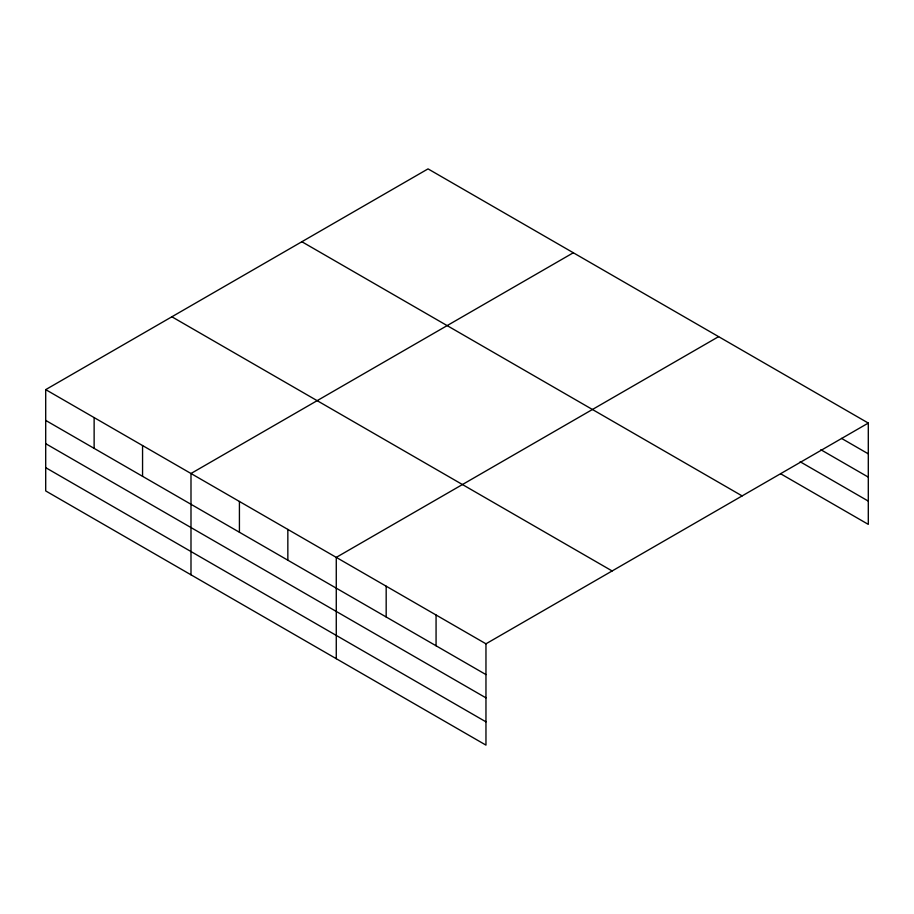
<?xml version="1.0" encoding="UTF-8"?>
<svg xmlns="http://www.w3.org/2000/svg" width="914" height="914" viewBox="0 0 914 914"><rect width="100%" height="100%" fill="white"/><g stroke="black" fill="none" stroke-linecap="round" stroke-linejoin="round"><path stroke-width="1.37" d="M45.7 389.627L485.962 643.81L485.962 745.116L45.7 490.932L45.7 389.627L428.038 168.884L868.3 423.068L868.3 524.373L780.682 473.795M573.318 252.767L190.992 473.498L190.992 574.815M718.61 336.649L336.272 557.38L336.272 658.697M485.962 643.81L868.3 423.068M841.531 438.389L868.3 453.847M820.841 449.722L868.3 477.119M800.15 461.753L868.3 501.101M301.86 241.73L742.134 495.914M171.866 316.781L612.14 570.964M45.7 420.406L485.962 674.589M45.7 443.678L485.962 697.862M45.7 467.66L485.962 721.843M436.069 614.996L436.069 645.775M386.176 586.194L386.176 616.973M287.841 529.423L287.841 560.202M239.422 501.466L239.422 532.245M142.561 445.541L142.561 476.32M94.131 417.584L94.131 448.363"/></g></svg>
